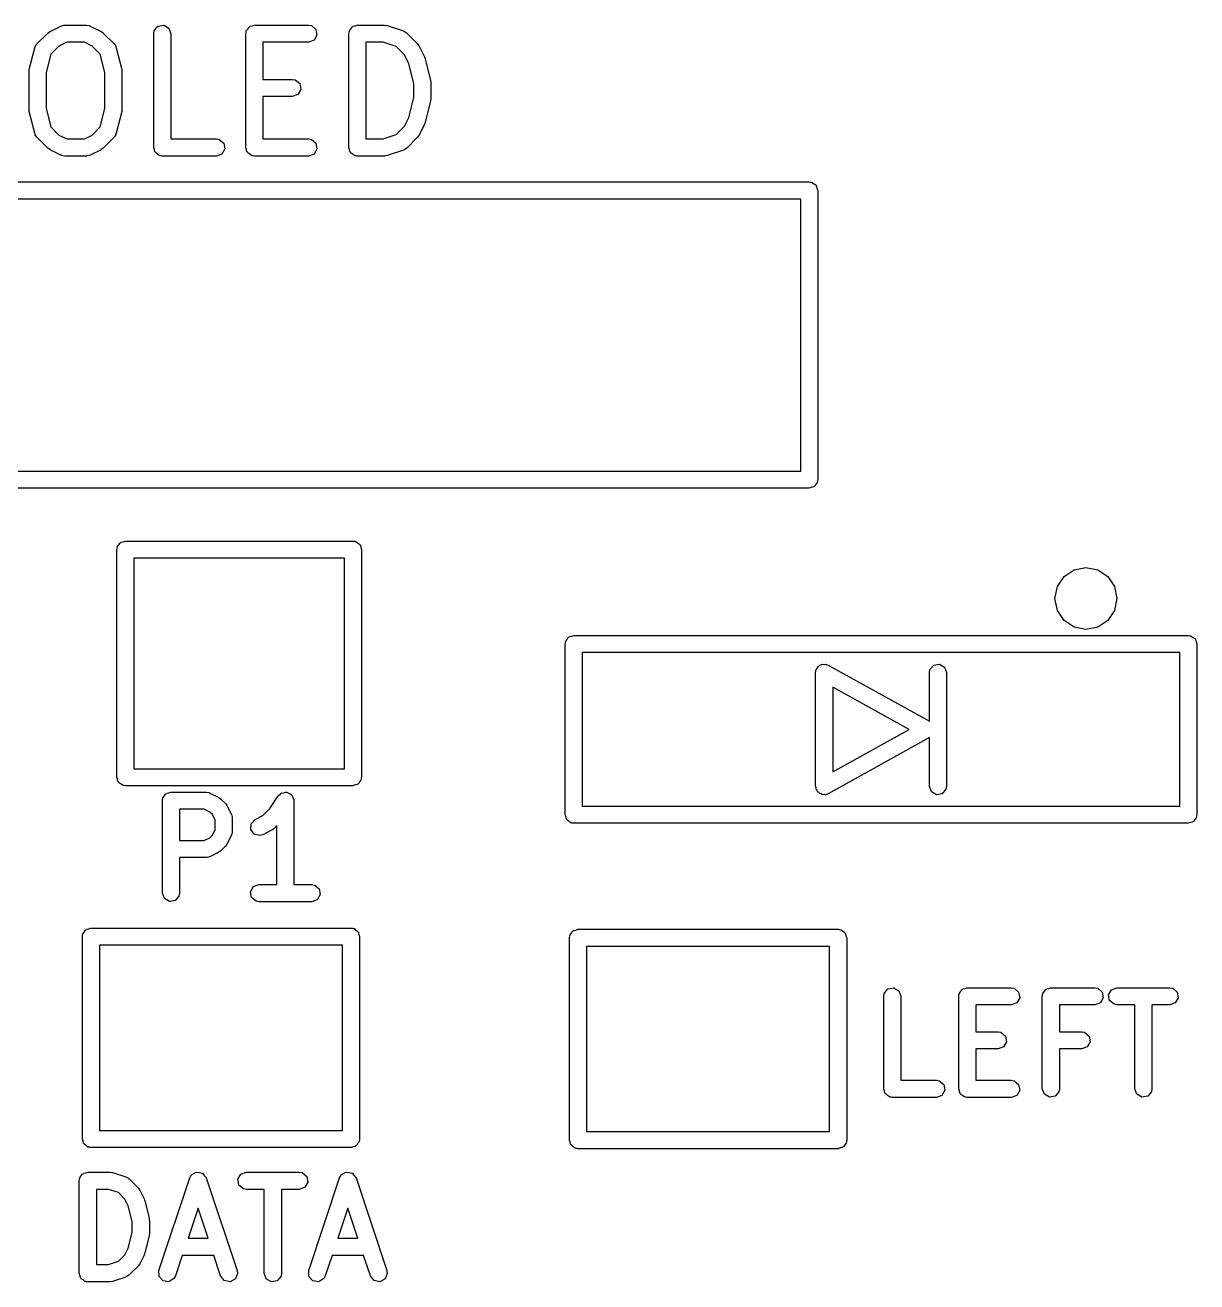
# Model space of a CAD drawing. Extents: x 66 to 223, y -169 to -36.
# Drawn here: x 97.24 to 107.54, y -88.05 to -77.01 of the extents above; entities that cross this region are included whole.
import ezdxf

# ---------------------------------------------------------------- set-up
doc = ezdxf.new("R2010")
doc.units = 0
doc.layers.add('BLACK', color=7, linetype='CONTINUOUS')

msp = doc.modelspace()

# ---------------------------------------------------------------- linework, layer by layer
at = {"layer": 'BLACK', "linetype": 'CONTINUOUS'}
for p, q in [((97.4393, -77.0767), (97.4577, -77.0638)), ((97.4577, -77.0638), (97.4588, -77.0626)), ((97.4588, -77.0626), (97.5541, -77.015)), ((97.5541, -77.015), (97.579, -77.0076)), ((97.579, -77.0076), (97.5834, -77.0086)), ((97.5834, -77.0086), (97.5876, -77.0071)), ((97.5876, -77.0071), (97.7781, -77.0071)), ((97.7781, -77.0071), (97.8038, -77.0116)), ((97.8038, -77.0116), (97.8072, -77.0145)), ((97.8072, -77.0145), (97.8116, -77.015)), ((97.8116, -77.015), (97.9069, -77.0626)), ((97.9069, -77.0626), (97.9249, -77.076)), ((98.3698, -77.0821), (98.3743, -77.0564)), ((98.3743, -77.0564), (98.4073, -77.0171)), ((98.4073, -77.0171), (98.4578, -77.0082)), ((98.4578, -77.0082), (98.5022, -77.0339)), ((98.5022, -77.0339), (98.5198, -77.0821)), ((99.1804, -77.0691), (99.1821, -77.0662)), ((99.181, -77.0723), (99.1804, -77.0691)), ((99.1821, -77.0662), (99.1838, -77.0564)), ((99.1838, -77.0564), (99.1963, -77.0415)), ((99.1963, -77.0415), (99.2061, -77.0246)), ((99.2061, -77.0246), (99.2124, -77.0223)), ((99.2124, -77.0223), (99.2168, -77.0171)), ((99.2168, -77.0171), (99.236, -77.0137)), ((99.236, -77.0137), (99.2543, -77.0071)), ((99.2543, -77.0071), (99.7305, -77.0071)), ((99.7305, -77.0071), (99.7561, -77.0116)), ((99.7561, -77.0116), (99.7954, -77.0446)), ((99.7954, -77.0446), (99.8043, -77.0951)), ((100.085, -77.0691), (100.087, -77.0662)), ((100.086, -77.0723), (100.085, -77.0691)), ((100.087, -77.0662), (100.089, -77.0564)), ((100.089, -77.0564), (100.101, -77.0415)), ((100.101, -77.0415), (100.111, -77.0246)), ((100.111, -77.0246), (100.117, -77.0223)), ((100.117, -77.0223), (100.122, -77.0171)), ((100.122, -77.0171), (100.141, -77.0137)), ((100.141, -77.0137), (100.159, -77.0071)), ((100.159, -77.0071), (100.397, -77.0071)), ((100.397, -77.0071), (100.419, -77.011)), ((100.419, -77.011), (100.421, -77.0109)), ((100.421, -77.0109), (100.564, -77.0585)), ((100.564, -77.0585), (100.587, -77.071)), ((97.335, -77.183), (97.341, -77.1786)), ((97.341, -77.1786), (97.3441, -77.1719)), ((97.3441, -77.1719), (97.4393, -77.0767)), ((97.6053, -77.1571), (97.5368, -77.1913)), ((97.7604, -77.1571), (97.6053, -77.1571)), ((97.8289, -77.1913), (97.7604, -77.1571)), ((97.9249, -77.076), (97.9264, -77.0767)), ((97.9264, -77.0767), (98.0216, -77.1719)), ((98.0216, -77.1719), (98.0365, -77.1932)), ((98.3698, -78.0821), (98.3698, -77.0821)), ((98.5198, -77.0821), (98.5198, -78.0071)), ((99.1793, -77.0821), (99.181, -77.0723)), ((99.1793, -78.0821), (99.1793, -77.0821)), ((99.7305, -77.1571), (99.3293, -77.1571)), ((99.3293, -77.1571), (99.3293, -77.4833)), ((99.7787, -77.1395), (99.7305, -77.1571)), ((99.8043, -77.0951), (99.7787, -77.1395)), ((100.084, -77.0821), (100.086, -77.0723)), ((100.084, -78.0821), (100.084, -77.0821)), ((100.234, -77.1571), (100.234, -78.0071)), ((100.385, -77.1571), (100.234, -77.1571)), ((100.499, -77.1953), (100.385, -77.1571)), ((100.587, -77.071), (100.589, -77.0748)), ((100.589, -77.0748), (100.593, -77.0767)), ((100.593, -77.0767), (100.688, -77.1719)), ((100.688, -77.1719), (100.701, -77.1903)), ((97.2768, -77.3972), (97.3244, -77.2067)), ((97.3244, -77.2067), (97.335, -77.183)), ((97.4649, -77.2633), (97.4245, -77.4246)), ((97.5368, -77.1913), (97.4649, -77.2633)), ((97.9008, -77.2633), (97.8289, -77.1913)), ((97.9412, -77.4246), (97.9008, -77.2633)), ((98.0365, -77.1932), (98.0372, -77.2006)), ((98.0372, -77.2006), (98.0413, -77.2067)), ((98.0413, -77.2067), (98.089, -77.3972)), ((100.574, -77.2694), (100.499, -77.1953)), ((100.612, -77.3464), (100.574, -77.2694)), ((100.701, -77.1903), (100.702, -77.1914)), ((100.702, -77.1914), (100.75, -77.2866)), ((100.75, -77.2866), (100.754, -77.299)), ((97.2745, -77.4154), (97.2771, -77.4007)), ((97.2771, -77.4007), (97.2768, -77.3972)), ((98.089, -77.3972), (98.09, -77.4122)), ((100.655, -77.5199), (100.612, -77.3464)), ((100.754, -77.299), (100.756, -77.302)), ((100.756, -77.302), (100.803, -77.4925)), ((97.2745, -77.7488), (97.2745, -77.4154)), ((97.4245, -77.4246), (97.4245, -77.7395)), ((97.9412, -77.7395), (97.9412, -77.4246)), ((98.09, -77.4122), (98.0912, -77.4154)), ((98.0912, -77.4154), (98.0912, -77.7488)), ((99.3293, -77.4833), (99.5876, -77.4833)), ((99.5876, -77.4833), (99.6133, -77.4878)), ((99.6133, -77.4878), (99.6526, -77.5208)), ((100.803, -77.4925), (100.804, -77.5074)), ((100.804, -77.5074), (100.805, -77.5106)), ((100.805, -77.5106), (100.805, -77.6535)), ((99.6358, -77.6157), (99.5876, -77.6333)), ((99.6615, -77.5713), (99.6358, -77.6157)), ((99.6526, -77.5208), (99.6615, -77.5713)), ((100.655, -77.6443), (100.655, -77.5199)), ((99.5876, -77.6333), (99.3293, -77.6333)), ((99.3293, -77.6333), (99.3293, -78.0071)), ((100.612, -77.8178), (100.655, -77.6443)), ((100.803, -77.6717), (100.756, -77.8622)), ((100.805, -77.6535), (100.803, -77.6683)), ((100.803, -77.6683), (100.803, -77.6717)), ((97.2757, -77.752), (97.2745, -77.7488)), ((97.2768, -77.7669), (97.2757, -77.752)), ((97.3244, -77.9574), (97.2768, -77.7669)), ((97.4245, -77.7395), (97.4649, -77.9009)), ((97.9008, -77.9009), (97.9412, -77.7395)), ((98.089, -77.7669), (98.0413, -77.9574)), ((98.0912, -77.7488), (98.0886, -77.7635)), ((98.0886, -77.7635), (98.089, -77.7669)), ((100.574, -77.8948), (100.612, -77.8178)), ((97.4649, -77.9009), (97.5368, -77.9728)), ((97.8289, -77.9728), (97.9008, -77.9009)), ((100.499, -77.9689), (100.574, -77.8948)), ((100.75, -77.8775), (100.702, -77.9728)), ((100.756, -77.8622), (100.75, -77.874)), ((100.75, -77.874), (100.75, -77.8775)), ((97.3285, -77.9635), (97.3244, -77.9574)), ((97.3292, -77.9709), (97.3285, -77.9635)), ((97.3441, -77.9923), (97.3292, -77.9709)), ((97.4393, -78.0875), (97.3441, -77.9923)), ((97.5368, -77.9728), (97.6053, -78.0071)), ((97.6053, -78.0071), (97.7604, -78.0071)), ((97.7604, -78.0071), (97.8289, -77.9728)), ((98.0216, -77.9923), (97.9264, -78.0875)), ((98.0247, -77.9855), (98.0216, -77.9923)), ((98.0307, -77.9812), (98.0247, -77.9855)), ((98.0413, -77.9574), (98.0307, -77.9812)), ((98.5198, -78.0071), (98.9209, -78.0071)), ((98.9209, -78.0071), (98.9466, -78.0116)), ((98.9466, -78.0116), (98.9859, -78.0446)), ((98.9859, -78.0446), (98.9948, -78.0951)), ((99.3293, -78.0071), (99.7305, -78.0071)), ((99.7305, -78.0071), (99.7561, -78.0116)), ((99.7561, -78.0116), (99.7954, -78.0446)), ((99.7954, -78.0446), (99.8043, -78.0951)), ((100.234, -78.0071), (100.385, -78.0071)), ((100.385, -78.0071), (100.499, -77.9689)), ((100.688, -77.9923), (100.593, -78.0875)), ((100.689, -77.9908), (100.688, -77.9923)), ((100.702, -77.9728), (100.689, -77.9908)), ((97.4408, -78.0882), (97.4393, -78.0875)), ((97.4588, -78.1015), (97.4408, -78.0882)), ((97.5541, -78.1492), (97.4588, -78.1015)), ((97.5585, -78.1497), (97.5541, -78.1492)), ((97.562, -78.1526), (97.5585, -78.1497)), ((97.5876, -78.1571), (97.562, -78.1526)), ((97.7781, -78.1571), (97.5876, -78.1571)), ((97.7823, -78.1555), (97.7781, -78.1571)), ((97.7867, -78.1566), (97.7823, -78.1555)), ((97.8116, -78.1492), (97.7867, -78.1566)), ((97.9069, -78.1015), (97.8116, -78.1492)), ((97.908, -78.1004), (97.9069, -78.1015)), ((97.9264, -78.0875), (97.908, -78.1004)), ((98.3764, -78.1004), (98.3698, -78.0821)), ((98.3798, -78.1196), (98.3764, -78.1004)), ((98.385, -78.1239), (98.3798, -78.1196)), ((98.3873, -78.1303), (98.385, -78.1239)), ((98.4042, -78.14), (98.3873, -78.1303)), ((98.4191, -78.1526), (98.4042, -78.14)), ((98.4288, -78.1543), (98.4191, -78.1526)), ((98.4317, -78.1559), (98.4288, -78.1543)), ((98.435, -78.1554), (98.4317, -78.1559)), ((98.4448, -78.1571), (98.435, -78.1554)), ((98.9209, -78.1571), (98.4448, -78.1571)), ((98.9692, -78.1395), (98.9209, -78.1571)), ((98.9948, -78.0951), (98.9692, -78.1395)), ((99.186, -78.1004), (99.1793, -78.0821)), ((99.1893, -78.1196), (99.186, -78.1004)), ((99.1945, -78.1239), (99.1893, -78.1196)), ((99.1968, -78.1303), (99.1945, -78.1239)), ((99.2137, -78.14), (99.1968, -78.1303)), ((99.2286, -78.1526), (99.2137, -78.14)), ((99.2384, -78.1543), (99.2286, -78.1526)), ((99.2413, -78.1559), (99.2384, -78.1543)), ((99.2445, -78.1554), (99.2413, -78.1559)), ((99.2543, -78.1571), (99.2445, -78.1554)), ((99.7305, -78.1571), (99.2543, -78.1571)), ((99.7787, -78.1395), (99.7305, -78.1571)), ((99.8043, -78.0951), (99.7787, -78.1395)), ((100.091, -78.1004), (100.084, -78.0821)), ((100.094, -78.1196), (100.091, -78.1004)), ((100.099, -78.1239), (100.094, -78.1196)), ((100.102, -78.1303), (100.099, -78.1239)), ((100.118, -78.14), (100.102, -78.1303)), ((100.133, -78.1526), (100.118, -78.14)), ((100.143, -78.1543), (100.133, -78.1526)), ((100.146, -78.1559), (100.143, -78.1543)), ((100.149, -78.1554), (100.146, -78.1559)), ((100.159, -78.1571), (100.149, -78.1554)), ((100.397, -78.1571), (100.159, -78.1571)), ((100.399, -78.1565), (100.397, -78.1571)), ((100.421, -78.1532), (100.399, -78.1565)), ((100.564, -78.1056), (100.421, -78.1532)), ((100.567, -78.1028), (100.564, -78.1056)), ((100.572, -78.1024), (100.567, -78.1028)), ((100.593, -78.0875), (100.572, -78.1024)), ((93.97, -78.3847), (104.13, -78.3847)), ((104.13, -78.3847), (104.14, -78.3864)), ((104.14, -78.3864), (104.143, -78.3858)), ((104.143, -78.3858), (104.146, -78.3875)), ((104.146, -78.3875), (104.156, -78.3892)), ((104.156, -78.3892), (104.171, -78.4017)), ((104.171, -78.4017), (104.187, -78.4115)), ((104.187, -78.4115), (104.19, -78.4179)), ((104.19, -78.4179), (104.195, -78.4222)), ((104.195, -78.4222), (104.198, -78.4414)), ((104.198, -78.4414), (104.205, -78.4597)), ((104.205, -78.4597), (104.205, -80.9997)), ((104.055, -78.5347), (94.045, -78.5347)), ((104.055, -80.9247), (104.055, -78.5347)), ((94.045, -80.9247), (104.055, -80.9247)), ((104.188, -81.0403), (104.178, -81.0572)), ((104.2, -81.0254), (104.188, -81.0403)), ((104.202, -81.0156), (104.2, -81.0254)), ((104.204, -81.0127), (104.202, -81.0156)), ((104.205, -80.9997), (104.203, -81.0094)), ((104.203, -81.0094), (104.204, -81.0127)), ((104.13, -81.0747), (93.97, -81.0747)), ((104.148, -81.068), (104.13, -81.0747)), ((104.167, -81.0647), (104.148, -81.068)), ((104.172, -81.0595), (104.167, -81.0647)), ((104.178, -81.0572), (104.172, -81.0595)), ((98.0487, -81.5988), (98.0504, -81.589)), ((98.0504, -81.589), (98.0629, -81.5741)), ((98.0629, -81.5741), (98.0727, -81.5572)), ((98.0727, -81.5572), (98.079, -81.5549)), ((98.079, -81.5549), (98.0834, -81.5497)), ((98.0834, -81.5497), (98.1026, -81.5464)), ((98.1026, -81.5464), (98.1209, -81.5397)), ((98.1209, -81.5397), (100.121, -81.5397)), ((100.121, -81.5397), (100.131, -81.5414)), ((100.131, -81.5414), (100.134, -81.5408)), ((100.134, -81.5408), (100.137, -81.5425)), ((100.137, -81.5425), (100.147, -81.5442)), ((100.147, -81.5442), (100.161, -81.5567)), ((100.161, -81.5567), (100.178, -81.5665)), ((100.178, -81.5665), (100.181, -81.5729)), ((100.181, -81.5729), (100.186, -81.5772)), ((100.186, -81.5772), (100.189, -81.5964)), ((100.189, -81.5964), (100.196, -81.6147)), ((98.0459, -81.6147), (98.0476, -81.605)), ((98.0459, -83.6147), (98.0459, -81.6147)), ((98.047, -81.6017), (98.0487, -81.5988)), ((98.0476, -81.605), (98.047, -81.6017)), ((98.1959, -81.6897), (98.1959, -83.5397)), ((100.046, -81.6897), (98.1959, -81.6897)), ((100.046, -83.5397), (100.046, -81.6897)), ((100.196, -81.6147), (100.196, -83.6147)), ((106.369, -81.8523), (106.457, -81.7933)), ((106.457, -81.7933), (106.561, -81.7726)), ((106.561, -81.7726), (106.665, -81.7933)), ((106.665, -81.7933), (106.753, -81.8523)), ((106.31, -81.9406), (106.369, -81.8523)), ((106.753, -81.8523), (106.812, -81.9406)), ((106.289, -82.0447), (106.31, -81.9406)), ((106.812, -81.9406), (106.833, -82.0447)), ((106.31, -82.1488), (106.289, -82.0447)), ((106.833, -82.0447), (106.812, -82.1488)), ((106.369, -82.2371), (106.31, -82.1488)), ((106.457, -82.2961), (106.369, -82.2371)), ((106.753, -82.2371), (106.665, -82.2961)), ((106.812, -82.1488), (106.753, -82.2371)), ((106.561, -82.3168), (106.457, -82.2961)), ((106.665, -82.2961), (106.561, -82.3168)), ((101.986, -82.4447), (101.988, -82.435)), ((101.986, -83.9447), (101.986, -82.4447)), ((101.987, -82.4317), (101.989, -82.4288)), ((101.988, -82.435), (101.987, -82.4317)), ((101.989, -82.4288), (101.991, -82.419)), ((101.991, -82.419), (102.003, -82.4041)), ((102.003, -82.4041), (102.013, -82.3872)), ((102.013, -82.3872), (102.019, -82.3849)), ((102.019, -82.3849), (102.023, -82.3797)), ((102.023, -82.3797), (102.043, -82.3764)), ((102.043, -82.3764), (102.061, -82.3697)), ((102.061, -82.3697), (107.461, -82.3697)), ((107.461, -82.3697), (107.471, -82.3714)), ((107.471, -82.3714), (107.474, -82.3708)), ((107.474, -82.3708), (107.477, -82.3725)), ((107.477, -82.3725), (107.487, -82.3742)), ((107.487, -82.3742), (107.502, -82.3867)), ((107.502, -82.3867), (107.518, -82.3965)), ((107.518, -82.3965), (107.521, -82.4029)), ((107.521, -82.4029), (107.526, -82.4072)), ((107.526, -82.4072), (107.529, -82.4264)), ((107.529, -82.4264), (107.536, -82.4447)), ((107.536, -82.4447), (107.536, -83.9447)), ((102.136, -82.5197), (102.136, -83.8697)), ((107.386, -82.5197), (102.136, -82.5197)), ((107.386, -83.8697), (107.386, -82.5197)), ((104.186, -82.6947), (104.191, -82.669)), ((104.186, -83.6947), (104.186, -82.6947)), ((104.191, -82.669), (104.199, -82.6594)), ((104.199, -82.6594), (104.203, -82.6474)), ((104.203, -82.6474), (104.215, -82.6403)), ((104.215, -82.6403), (104.224, -82.6297)), ((104.224, -82.6297), (104.236, -82.6276)), ((104.236, -82.6276), (104.247, -82.6211)), ((104.247, -82.6211), (104.26, -82.6232)), ((104.26, -82.6232), (104.274, -82.6208)), ((104.274, -82.6208), (104.285, -82.6272)), ((104.285, -82.6272), (104.297, -82.6291)), ((104.297, -82.6291), (105.186, -83.1228)), ((105.186, -82.6947), (105.191, -82.669)), ((105.186, -83.1228), (105.186, -82.6947)), ((105.191, -82.669), (105.224, -82.6297)), ((105.224, -82.6297), (105.274, -82.6208)), ((105.274, -82.6208), (105.318, -82.6465)), ((105.318, -82.6465), (105.336, -82.6947)), ((105.336, -82.6947), (105.336, -83.6947)), ((105.007, -83.1947), (104.336, -82.8222)), ((104.336, -82.8222), (104.336, -83.5672)), ((104.336, -83.5672), (105.007, -83.1947)), ((105.186, -83.2666), (104.297, -83.7603)), ((105.186, -83.6947), (105.186, -83.2666)), ((98.1959, -83.5397), (100.046, -83.5397)), ((98.0526, -83.633), (98.0459, -83.6147)), ((98.0559, -83.6522), (98.0526, -83.633)), ((98.0611, -83.6565), (98.0559, -83.6522)), ((98.0634, -83.6629), (98.0611, -83.6565)), ((98.0803, -83.6727), (98.0634, -83.6629)), ((98.0952, -83.6852), (98.0803, -83.6727)), ((98.105, -83.6869), (98.0952, -83.6852)), ((98.1079, -83.6886), (98.105, -83.6869)), ((98.1112, -83.688), (98.1079, -83.6886)), ((98.1209, -83.6897), (98.1112, -83.688)), ((100.121, -83.6897), (98.1209, -83.6897)), ((100.139, -83.683), (100.121, -83.6897)), ((100.158, -83.6797), (100.139, -83.683)), ((100.163, -83.6745), (100.158, -83.6797)), ((100.169, -83.6722), (100.163, -83.6745)), ((100.179, -83.6553), (100.169, -83.6722)), ((100.191, -83.6404), (100.179, -83.6553)), ((100.193, -83.6306), (100.191, -83.6404)), ((100.195, -83.6277), (100.193, -83.6306)), ((100.196, -83.6147), (100.194, -83.6244)), ((100.194, -83.6244), (100.195, -83.6277)), ((98.4471, -83.8076), (98.4488, -83.8047)), ((98.4488, -83.8047), (98.4505, -83.7949)), ((98.4505, -83.7949), (98.463, -83.78)), ((98.463, -83.78), (98.4728, -83.7631)), ((98.4728, -83.7631), (98.4791, -83.7608)), ((98.4791, -83.7608), (98.4835, -83.7556)), ((98.4835, -83.7556), (98.5027, -83.7523)), ((98.5027, -83.7523), (98.521, -83.7456)), ((98.521, -83.7456), (98.8306, -83.7456)), ((98.8306, -83.7456), (98.8563, -83.7501)), ((98.8563, -83.7501), (98.8597, -83.753)), ((98.8597, -83.753), (98.8641, -83.7535)), ((98.8641, -83.7535), (98.9416, -83.7922)), ((98.9416, -83.7922), (98.9596, -83.8056)), ((99.3916, -83.8889), (99.4649, -83.779)), ((99.4649, -83.779), (99.4829, -83.7602)), ((99.4829, -83.7602), (99.487, -83.759)), ((99.487, -83.759), (99.4898, -83.7556)), ((99.4898, -83.7556), (99.5112, -83.7519)), ((99.5112, -83.7519), (99.5321, -83.7458)), ((99.5321, -83.7458), (99.5361, -83.7475)), ((99.5361, -83.7475), (99.5403, -83.7467)), ((99.5403, -83.7467), (99.5592, -83.7576)), ((99.5592, -83.7576), (99.5791, -83.7664)), ((99.5791, -83.7664), (99.581, -83.7702)), ((99.581, -83.7702), (99.5848, -83.7724)), ((99.5848, -83.7724), (99.5922, -83.7928)), ((99.5922, -83.7928), (99.6018, -83.8124)), ((104.19, -83.7066), (104.186, -83.6947)), ((104.19, -83.7192), (104.19, -83.7066)), ((104.199, -83.7299), (104.19, -83.7192)), ((104.204, -83.7429), (104.199, -83.7299)), ((104.214, -83.7492), (104.204, -83.7429)), ((104.222, -83.759), (104.214, -83.7492)), ((104.236, -83.7616), (104.222, -83.759)), ((104.248, -83.7686), (104.236, -83.7616)), ((104.26, -83.7664), (104.248, -83.7686)), ((104.273, -83.7688), (104.26, -83.7664)), ((104.297, -83.7603), (104.273, -83.7688)), ((105.204, -83.7429), (105.186, -83.6947)), ((105.248, -83.7686), (105.204, -83.7429)), ((105.298, -83.7597), (105.248, -83.7686)), ((105.331, -83.7204), (105.298, -83.7597)), ((105.336, -83.6947), (105.331, -83.7204)), ((98.446, -83.8206), (98.4477, -83.8109)), ((98.446, -84.6334), (98.446, -83.8206)), ((98.4477, -83.8109), (98.4471, -83.8076)), ((98.596, -83.8956), (98.596, -84.1713)), ((98.8129, -83.8956), (98.596, -83.8956)), ((98.8636, -83.9209), (98.8129, -83.8956)), ((98.9596, -83.8056), (98.961, -83.8063)), ((98.961, -83.8063), (98.9998, -83.845)), ((98.9998, -83.845), (99.0126, -83.8633)), ((99.0126, -83.8633), (99.0138, -83.8645)), ((99.0138, -83.8645), (99.0525, -83.9419)), ((99.3281, -83.9525), (99.3916, -83.8889)), ((99.6018, -83.8124), (99.6008, -83.8165)), ((99.6008, -83.8165), (99.6023, -83.8206)), ((99.6023, -83.8206), (99.6023, -84.5584)), ((102.136, -83.8697), (107.386, -83.8697)), ((98.8851, -83.9424), (98.8636, -83.9209)), ((98.9104, -83.9931), (98.8851, -83.9424)), ((98.9104, -84.0738), (98.9104, -83.9931)), ((99.0525, -83.9419), (99.0599, -83.9668)), ((99.0599, -83.9668), (99.0589, -83.9712)), ((99.0589, -83.9712), (99.0604, -83.9754)), ((99.0604, -83.9754), (99.0604, -84.0915)), ((99.2232, -84.0742), (99.2263, -84.023)), ((99.2263, -84.023), (99.2615, -83.9857)), ((99.2615, -83.9857), (99.3281, -83.9525)), ((101.993, -83.963), (101.986, -83.9447)), ((101.996, -83.9822), (101.993, -83.963)), ((102.001, -83.9865), (101.996, -83.9822)), ((102.004, -83.9929), (102.001, -83.9865)), ((102.02, -84.0027), (102.004, -83.9929)), ((102.035, -84.0152), (102.02, -84.0027)), ((102.045, -84.0169), (102.035, -84.0152)), ((102.048, -84.0186), (102.045, -84.0169)), ((102.051, -84.018), (102.048, -84.0186)), ((102.061, -84.0197), (102.051, -84.018)), ((107.461, -84.0197), (102.061, -84.0197)), ((107.479, -84.013), (107.461, -84.0197)), ((107.498, -84.0097), (107.479, -84.013)), ((107.503, -84.0045), (107.498, -84.0097)), ((107.509, -84.0022), (107.503, -84.0045)), ((107.519, -83.9853), (107.509, -84.0022)), ((107.531, -83.9704), (107.519, -83.9853)), ((107.533, -83.9606), (107.531, -83.9704)), ((107.535, -83.9577), (107.533, -83.9606)), ((107.536, -83.9447), (107.534, -83.9544)), ((107.534, -83.9544), (107.535, -83.9577)), ((98.8636, -84.146), (98.8851, -84.1245)), ((98.8851, -84.1245), (98.9104, -84.0738)), ((99.0525, -84.1251), (99.0138, -84.2025)), ((99.053, -84.1206), (99.0525, -84.1251)), ((99.0559, -84.1172), (99.053, -84.1206)), ((99.0604, -84.0915), (99.0559, -84.1172)), ((99.2537, -84.1154), (99.2232, -84.0742)), ((99.3036, -84.1273), (99.2537, -84.1154)), ((99.3286, -84.1199), (99.3036, -84.1273)), ((99.406, -84.0812), (99.3286, -84.1199)), ((99.4071, -84.08), (99.406, -84.0812)), ((99.4255, -84.0672), (99.4071, -84.08)), ((99.4523, -84.0404), (99.4255, -84.0672)), ((99.4523, -84.5584), (99.4523, -84.0404)), ((98.596, -84.1713), (98.8129, -84.1713)), ((98.8129, -84.1713), (98.8636, -84.146)), ((98.9998, -84.222), (98.961, -84.2607)), ((99.0004, -84.2205), (98.9998, -84.222)), ((99.0138, -84.2025), (99.0004, -84.2205)), ((98.8306, -84.3213), (98.596, -84.3213)), ((98.596, -84.3213), (98.596, -84.6334)), ((98.8348, -84.3198), (98.8306, -84.3213)), ((98.8392, -84.3209), (98.8348, -84.3198)), ((98.8642, -84.3134), (98.8392, -84.3209)), ((98.9416, -84.2747), (98.8642, -84.3134)), ((98.9427, -84.2735), (98.9416, -84.2747)), ((98.961, -84.2607), (98.9427, -84.2735)), ((99.2212, -84.6204), (99.2469, -84.5759)), ((99.2469, -84.5759), (99.2951, -84.5584)), ((99.2951, -84.5584), (99.4523, -84.5584)), ((99.6023, -84.5584), (99.7595, -84.5584)), ((99.7595, -84.5584), (99.7852, -84.5629)), ((99.7852, -84.5629), (99.8245, -84.5959)), ((98.4635, -84.6816), (98.446, -84.6334)), ((98.508, -84.7073), (98.4635, -84.6816)), ((98.5915, -84.6591), (98.5585, -84.6984)), ((98.596, -84.6334), (98.5915, -84.6591)), ((99.2301, -84.6709), (99.2212, -84.6204)), ((99.2694, -84.7039), (99.2301, -84.6709)), ((99.8334, -84.6464), (99.8077, -84.6909)), ((99.8245, -84.5959), (99.8334, -84.6464)), ((98.5585, -84.6984), (98.508, -84.7073)), ((99.2951, -84.7084), (99.2694, -84.7039)), ((99.7595, -84.7084), (99.2951, -84.7084)), ((99.8077, -84.6909), (99.7595, -84.7084)), ((97.7429, -85.0157), (97.7446, -85.006)), ((97.7429, -86.7937), (97.7429, -85.0157)), ((97.744, -85.0027), (97.7457, -84.9998)), ((97.7446, -85.006), (97.744, -85.0027)), ((97.7457, -84.9998), (97.7474, -84.99)), ((97.7474, -84.99), (97.7599, -84.9751)), ((97.7599, -84.9751), (97.7697, -84.9582)), ((97.7697, -84.9582), (97.776, -84.9559)), ((97.776, -84.9559), (97.7804, -84.9507)), ((97.7804, -84.9507), (97.7996, -84.9474)), ((97.7996, -84.9474), (97.8179, -84.9407)), ((97.8179, -84.9407), (100.104, -84.9407)), ((100.104, -84.9407), (100.114, -84.9424)), ((100.114, -84.9424), (100.117, -84.9418)), ((100.117, -84.9418), (100.12, -84.9435)), ((100.12, -84.9435), (100.13, -84.9452)), ((100.13, -84.9452), (100.144, -84.9577)), ((100.144, -84.9577), (100.161, -84.9675)), ((100.161, -84.9675), (100.164, -84.9738)), ((100.164, -84.9738), (100.169, -84.9782)), ((100.169, -84.9782), (100.172, -84.9974)), ((100.172, -84.9974), (100.179, -85.0157)), ((100.179, -85.0157), (100.179, -86.7937)), ((102.023, -85.0257), (102.025, -85.016)), ((102.024, -85.0127), (102.026, -85.0098)), ((102.025, -85.016), (102.024, -85.0127)), ((102.026, -85.0098), (102.028, -85)), ((102.028, -85), (102.04, -84.9851)), ((102.04, -84.9851), (102.05, -84.9682)), ((102.05, -84.9682), (102.056, -84.9659)), ((102.056, -84.9659), (102.06, -84.9607)), ((102.06, -84.9607), (102.08, -84.9574)), ((102.08, -84.9574), (102.098, -84.9507)), ((102.098, -84.9507), (104.384, -84.9507)), ((104.384, -84.9507), (104.394, -84.9524)), ((104.394, -84.9524), (104.397, -84.9518)), ((104.397, -84.9518), (104.4, -84.9535)), ((104.4, -84.9535), (104.41, -84.9552)), ((104.41, -84.9552), (104.425, -84.9677)), ((104.425, -84.9677), (104.441, -84.9775)), ((104.441, -84.9775), (104.444, -84.9838)), ((104.444, -84.9838), (104.449, -84.9882)), ((104.449, -84.9882), (104.452, -85.0074)), ((104.452, -85.0074), (104.459, -85.0257)), ((97.8929, -85.0907), (97.8929, -86.7187)), ((100.029, -85.0907), (97.8929, -85.0907)), ((100.029, -86.7187), (100.029, -85.0907)), ((102.023, -86.8037), (102.023, -85.0257)), ((102.173, -85.1007), (102.173, -86.7287)), ((104.309, -85.1007), (102.173, -85.1007)), ((104.309, -86.7287), (104.309, -85.1007)), ((104.459, -85.0257), (104.459, -86.8037)), ((104.785, -85.5396), (104.789, -85.5139)), ((104.785, -86.3524), (104.785, -85.5396)), ((104.789, -85.5139), (104.822, -85.4746)), ((104.822, -85.4746), (104.873, -85.4657)), ((104.873, -85.4657), (104.917, -85.4914)), ((104.917, -85.4914), (104.935, -85.5396)), ((104.935, -85.5396), (104.935, -86.2774)), ((105.443, -85.5396), (105.445, -85.5299)), ((105.443, -86.3524), (105.443, -85.5396)), ((105.444, -85.5266), (105.446, -85.5237)), ((105.445, -85.5299), (105.444, -85.5266)), ((105.446, -85.5237), (105.447, -85.5139)), ((105.447, -85.5139), (105.46, -85.499)), ((105.46, -85.499), (105.47, -85.4821)), ((105.47, -85.4821), (105.476, -85.4798)), ((105.476, -85.4798), (105.48, -85.4746)), ((105.48, -85.4746), (105.5, -85.4713)), ((105.5, -85.4713), (105.518, -85.4646)), ((105.518, -85.4646), (105.905, -85.4646)), ((105.905, -85.4646), (105.931, -85.4691)), ((105.931, -85.4691), (105.97, -85.5021)), ((105.979, -85.5526), (105.953, -85.5971)), ((105.97, -85.5021), (105.979, -85.5526)), ((106.178, -85.5396), (106.18, -85.5299)), ((106.178, -86.3524), (106.178, -85.5396)), ((106.179, -85.5266), (106.181, -85.5237)), ((106.18, -85.5299), (106.179, -85.5266)), ((106.181, -85.5237), (106.183, -85.5139)), ((106.183, -85.5139), (106.195, -85.499)), ((106.195, -85.499), (106.205, -85.4821)), ((106.205, -85.4821), (106.211, -85.4798)), ((106.211, -85.4798), (106.216, -85.4746)), ((106.216, -85.4746), (106.235, -85.4713)), ((106.235, -85.4713), (106.253, -85.4646)), ((106.253, -85.4646), (106.64, -85.4646)), ((106.64, -85.4646), (106.666, -85.4691)), ((106.666, -85.4691), (106.705, -85.5021)), ((106.714, -85.5526), (106.688, -85.5971)), ((106.705, -85.5021), (106.714, -85.5526)), ((106.76, -85.5266), (106.786, -85.4821)), ((106.769, -85.5771), (106.76, -85.5266)), ((106.786, -85.4821), (106.834, -85.4646)), ((106.834, -85.4646), (107.298, -85.4646)), ((107.298, -85.4646), (107.324, -85.4691)), ((107.324, -85.4691), (107.363, -85.5021)), ((107.372, -85.5526), (107.346, -85.5971)), ((107.363, -85.5021), (107.372, -85.5526)), ((105.905, -85.6146), (105.593, -85.6146)), ((105.593, -85.6146), (105.593, -85.8516)), ((105.953, -85.5971), (105.905, -85.6146)), ((106.64, -85.6146), (106.328, -85.6146)), ((106.328, -85.6146), (106.328, -85.8516)), ((106.688, -85.5971), (106.64, -85.6146)), ((106.808, -85.6101), (106.769, -85.5771)), ((106.834, -85.6146), (106.808, -85.6101)), ((106.991, -85.6146), (106.834, -85.6146)), ((106.991, -86.3524), (106.991, -85.6146)), ((107.298, -85.6146), (107.141, -85.6146)), ((107.141, -85.6146), (107.141, -86.3524)), ((107.346, -85.5971), (107.298, -85.6146)), ((105.593, -85.8516), (105.789, -85.8516)), ((105.789, -85.8516), (105.814, -85.8562)), ((105.814, -85.8562), (105.854, -85.8891)), ((105.854, -85.8891), (105.863, -85.9397)), ((106.328, -85.8516), (106.524, -85.8516)), ((106.524, -85.8516), (106.55, -85.8562)), ((106.55, -85.8562), (106.589, -85.8891)), ((106.589, -85.8891), (106.598, -85.9397)), ((105.789, -86.0016), (105.593, -86.0016)), ((105.593, -86.0016), (105.593, -86.2774)), ((105.837, -85.9841), (105.789, -86.0016)), ((105.863, -85.9397), (105.837, -85.9841)), ((106.524, -86.0016), (106.328, -86.0016)), ((106.328, -86.0016), (106.328, -86.3524)), ((106.572, -85.9841), (106.524, -86.0016)), ((106.598, -85.9397), (106.572, -85.9841)), ((104.935, -86.2774), (105.247, -86.2774)), ((105.247, -86.2774), (105.273, -86.2819)), ((105.273, -86.2819), (105.312, -86.3149)), ((105.312, -86.3149), (105.321, -86.3654)), ((105.593, -86.2774), (105.905, -86.2774)), ((105.905, -86.2774), (105.931, -86.2819)), ((105.931, -86.2819), (105.97, -86.3149)), ((105.97, -86.3149), (105.979, -86.3654)), ((104.792, -86.3707), (104.785, -86.3524)), ((104.795, -86.3899), (104.792, -86.3707)), ((104.8, -86.3942), (104.795, -86.3899)), ((104.802, -86.4006), (104.8, -86.3942)), ((104.819, -86.4104), (104.802, -86.4006)), ((104.834, -86.4229), (104.819, -86.4104)), ((104.844, -86.4246), (104.834, -86.4229)), ((104.847, -86.4263), (104.844, -86.4246)), ((104.85, -86.4257), (104.847, -86.4263)), ((104.86, -86.4274), (104.85, -86.4257)), ((105.247, -86.4274), (104.86, -86.4274)), ((105.295, -86.4099), (105.247, -86.4274)), ((105.321, -86.3654), (105.295, -86.4099)), ((105.45, -86.3707), (105.443, -86.3524)), ((105.453, -86.3899), (105.45, -86.3707)), ((105.458, -86.3942), (105.453, -86.3899)), ((105.46, -86.4006), (105.458, -86.3942)), ((105.477, -86.4104), (105.46, -86.4006)), ((105.492, -86.4229), (105.477, -86.4104)), ((105.502, -86.4246), (105.492, -86.4229)), ((105.505, -86.4263), (105.502, -86.4246)), ((105.508, -86.4257), (105.505, -86.4263)), ((105.518, -86.4274), (105.508, -86.4257)), ((105.905, -86.4274), (105.518, -86.4274)), ((105.953, -86.4099), (105.905, -86.4274)), ((105.979, -86.3654), (105.953, -86.4099)), ((106.196, -86.4006), (106.178, -86.3524)), ((106.24, -86.4263), (106.196, -86.4006)), ((106.291, -86.4174), (106.24, -86.4263)), ((106.324, -86.3781), (106.291, -86.4174)), ((106.328, -86.3524), (106.324, -86.3781)), ((107.009, -86.4006), (106.991, -86.3524)), ((107.053, -86.4263), (107.009, -86.4006)), ((107.104, -86.4174), (107.053, -86.4263)), ((107.137, -86.3781), (107.104, -86.4174)), ((107.141, -86.3524), (107.137, -86.3781)), ((97.8929, -86.7187), (100.029, -86.7187)), ((102.173, -86.7287), (104.309, -86.7287)), ((97.7496, -86.812), (97.7429, -86.7937)), ((97.7529, -86.8312), (97.7496, -86.812)), ((97.7581, -86.8355), (97.7529, -86.8312)), ((97.7604, -86.8419), (97.7581, -86.8355)), ((97.7773, -86.8517), (97.7604, -86.8419)), ((97.7922, -86.8642), (97.7773, -86.8517)), ((97.802, -86.8659), (97.7922, -86.8642)), ((97.8049, -86.8676), (97.802, -86.8659)), ((97.8082, -86.867), (97.8049, -86.8676)), ((97.8179, -86.8687), (97.8082, -86.867)), ((100.104, -86.8687), (97.8179, -86.8687)), ((100.122, -86.862), (100.104, -86.8687)), ((100.141, -86.8587), (100.122, -86.862)), ((100.146, -86.8535), (100.141, -86.8587)), ((100.152, -86.8512), (100.146, -86.8535)), ((100.162, -86.8343), (100.152, -86.8512)), ((100.174, -86.8194), (100.162, -86.8343)), ((100.176, -86.8096), (100.174, -86.8194)), ((100.178, -86.8067), (100.176, -86.8096)), ((100.179, -86.7937), (100.177, -86.8034)), ((100.177, -86.8034), (100.178, -86.8067)), ((102.03, -86.822), (102.023, -86.8037)), ((102.033, -86.8412), (102.03, -86.822)), ((102.038, -86.8456), (102.033, -86.8412)), ((102.041, -86.8519), (102.038, -86.8456)), ((102.057, -86.8617), (102.041, -86.8519)), ((102.072, -86.8742), (102.057, -86.8617)), ((102.082, -86.8759), (102.072, -86.8742)), ((102.085, -86.8776), (102.082, -86.8759)), ((102.088, -86.877), (102.085, -86.8776)), ((102.098, -86.8787), (102.088, -86.877)), ((104.384, -86.8787), (102.098, -86.8787)), ((104.402, -86.872), (104.384, -86.8787)), ((104.421, -86.8687), (104.402, -86.872)), ((104.426, -86.8635), (104.421, -86.8687)), ((104.432, -86.8612), (104.426, -86.8635)), ((104.442, -86.8443), (104.432, -86.8612)), ((104.454, -86.8294), (104.442, -86.8443)), ((104.456, -86.8196), (104.454, -86.8294)), ((104.458, -86.8167), (104.456, -86.8196)), ((104.459, -86.8037), (104.457, -86.8134)), ((104.457, -86.8134), (104.458, -86.8167)), ((97.7328, -87.1184), (97.7427, -87.1012)), ((97.7427, -87.1012), (97.7492, -87.0989)), ((97.7492, -87.0989), (97.7536, -87.0936)), ((97.7536, -87.0936), (97.7731, -87.0902)), ((97.7731, -87.0902), (97.7917, -87.0834)), ((97.7917, -87.0834), (97.9852, -87.0834)), ((97.9852, -87.0834), (98.0076, -87.0874)), ((98.0076, -87.0874), (98.0093, -87.0873)), ((98.0093, -87.0873), (98.1254, -87.126)), ((98.687, -87.1355), (98.6996, -87.1122)), ((98.6996, -87.1122), (98.7015, -87.1111)), ((98.7015, -87.1111), (98.7023, -87.109)), ((98.7023, -87.109), (98.7235, -87.0976)), ((98.7235, -87.0976), (98.744, -87.0849)), ((98.744, -87.0849), (98.7462, -87.0853)), ((98.7462, -87.0853), (98.7481, -87.0842)), ((98.7481, -87.0842), (98.7718, -87.0891)), ((98.7718, -87.0891), (98.7956, -87.0926)), ((98.7956, -87.0926), (98.7971, -87.0942)), ((98.7971, -87.0942), (98.7992, -87.0947)), ((98.7992, -87.0947), (98.8142, -87.1136)), ((98.8142, -87.1136), (98.8302, -87.1316)), ((99.11, -87.1464), (99.1361, -87.1012)), ((99.1361, -87.1012), (99.1851, -87.0834)), ((99.1851, -87.0834), (99.6495, -87.0834)), ((99.6495, -87.0834), (99.6756, -87.088)), ((99.6756, -87.088), (99.7155, -87.1215)), ((100.003, -87.1355), (100.016, -87.1122)), ((100.016, -87.1122), (100.017, -87.1111)), ((100.017, -87.1111), (100.018, -87.109)), ((100.018, -87.109), (100.039, -87.0976)), ((100.039, -87.0976), (100.06, -87.0849)), ((100.06, -87.0849), (100.062, -87.0853)), ((100.062, -87.0853), (100.064, -87.0842)), ((100.064, -87.0842), (100.088, -87.0891)), ((100.088, -87.0891), (100.112, -87.0926)), ((100.112, -87.0926), (100.113, -87.0942)), ((100.113, -87.0942), (100.115, -87.0947)), ((100.115, -87.0947), (100.13, -87.1136)), ((100.13, -87.1136), (100.146, -87.1316)), ((97.7155, -87.1596), (97.7172, -87.1497)), ((97.7155, -87.9724), (97.7155, -87.1596)), ((97.7167, -87.1464), (97.7183, -87.1434)), ((97.7172, -87.1497), (97.7167, -87.1464)), ((97.7183, -87.1434), (97.7201, -87.1335)), ((97.7201, -87.1335), (97.7328, -87.1184)), ((98.1254, -87.126), (98.1487, -87.1386)), ((98.1487, -87.1386), (98.1511, -87.1425)), ((98.1511, -87.1425), (98.1552, -87.1444)), ((98.1552, -87.1444), (98.2326, -87.2218)), ((98.2326, -87.2218), (98.2457, -87.2405)), ((98.4161, -87.9483), (98.687, -87.1355)), ((98.8302, -87.1316), (98.8302, -87.1338)), ((98.8302, -87.1338), (98.8316, -87.1355)), ((98.8316, -87.1355), (99.1025, -87.9483)), ((99.1191, -87.1977), (99.11, -87.1464)), ((99.159, -87.2312), (99.1191, -87.1977)), ((99.6985, -87.218), (99.6495, -87.2358)), ((99.7246, -87.1728), (99.6985, -87.218)), ((99.7155, -87.1215), (99.7246, -87.1728)), ((99.7321, -87.9483), (100.003, -87.1355)), ((100.146, -87.1316), (100.146, -87.1338)), ((100.146, -87.1338), (100.148, -87.1355)), ((100.148, -87.1355), (100.418, -87.9483)), ((97.8679, -87.2358), (97.8679, -87.8962)), ((97.9729, -87.2358), (97.8679, -87.2358)), ((98.0602, -87.2649), (97.9729, -87.2358)), ((98.1161, -87.3208), (98.0602, -87.2649)), ((98.1456, -87.3797), (98.1161, -87.3208)), ((98.2457, -87.2405), (98.2469, -87.2416)), ((98.2469, -87.2416), (98.2856, -87.319)), ((98.2856, -87.319), (98.2894, -87.3316)), ((98.2894, -87.3316), (98.2914, -87.3346)), ((98.2914, -87.3346), (98.3301, -87.4895)), ((99.1851, -87.2358), (99.159, -87.2312)), ((99.3411, -87.2358), (99.1851, -87.2358)), ((99.3411, -87.9724), (99.3411, -87.2358)), ((99.6495, -87.2358), (99.4935, -87.2358)), ((99.4935, -87.2358), (99.4935, -87.9724)), ((98.18, -87.5173), (98.1456, -87.3797)), ((98.7593, -87.4006), (98.6715, -87.664)), ((98.8471, -87.664), (98.7593, -87.4006)), ((100.075, -87.4006), (99.9875, -87.664)), ((100.163, -87.664), (100.075, -87.4006)), ((98.18, -87.6147), (98.18, -87.5173)), ((98.3301, -87.4895), (98.3312, -87.5046)), ((98.3312, -87.5046), (98.3324, -87.5079)), ((98.3324, -87.5079), (98.3324, -87.624)), ((98.1456, -87.7523), (98.18, -87.6147)), ((98.3301, -87.6425), (98.2914, -87.7974)), ((98.3324, -87.624), (98.3297, -87.639)), ((98.3297, -87.639), (98.3301, -87.6425)), ((98.6715, -87.664), (98.8471, -87.664)), ((99.9875, -87.664), (100.163, -87.664)), ((98.1161, -87.8111), (98.1456, -87.7523)), ((97.9729, -87.8962), (98.0602, -87.8671)), ((98.0602, -87.8671), (98.1161, -87.8111)), ((98.2856, -87.8129), (98.2469, -87.8904)), ((98.286, -87.8094), (98.2856, -87.8129)), ((98.2914, -87.7974), (98.286, -87.8094)), ((98.6207, -87.8164), (98.5607, -87.9965)), ((98.8979, -87.8164), (98.6207, -87.8164)), ((98.958, -87.9965), (98.8979, -87.8164)), ((99.9367, -87.8164), (99.8766, -87.9965)), ((100.214, -87.8164), (99.9367, -87.8164)), ((100.274, -87.9965), (100.214, -87.8164)), ((97.7223, -87.991), (97.7155, -87.9724)), ((97.7257, -88.0105), (97.7223, -87.991)), ((97.8679, -87.8962), (97.9729, -87.8962)), ((98.1552, -87.9876), (98.1335, -88.0028)), ((98.2326, -87.9102), (98.1552, -87.9876)), ((98.2333, -87.9087), (98.2326, -87.9102)), ((98.2469, -87.8904), (98.2333, -87.9087)), ((98.4175, -88.0004), (98.4161, -87.9483)), ((98.4521, -88.0394), (98.4175, -88.0004)), ((98.5607, -87.9965), (98.5481, -88.0198)), ((98.9904, -88.0373), (98.958, -87.9965)), ((99.1064, -87.9745), (99.0873, -88.023)), ((99.1025, -87.9483), (99.1064, -87.9745)), ((99.3589, -88.0214), (99.3411, -87.9724)), ((99.4889, -87.9985), (99.4554, -88.0384)), ((99.4935, -87.9724), (99.4889, -87.9985)), ((99.7335, -88.0004), (99.7321, -87.9483)), ((99.7681, -88.0394), (99.7335, -88.0004)), ((99.8766, -87.9965), (99.864, -88.0198)), ((100.306, -88.0373), (100.274, -87.9965)), ((100.422, -87.9745), (100.403, -88.023)), ((100.418, -87.9483), (100.422, -87.9745)), ((97.731, -88.0149), (97.7257, -88.0105)), ((97.7333, -88.0214), (97.731, -88.0149)), ((97.7505, -88.0313), (97.7333, -88.0214)), ((97.7656, -88.044), (97.7505, -88.0313)), ((97.7755, -88.0458), (97.7656, -88.044)), ((97.7785, -88.0474), (97.7755, -88.0458)), ((97.7818, -88.0469), (97.7785, -88.0474)), ((97.7917, -88.0486), (97.7818, -88.0469)), ((97.9852, -88.0486), (97.7917, -88.0486)), ((97.9868, -88.048), (97.9852, -88.0486)), ((98.0093, -88.0447), (97.9868, -88.048)), ((98.1254, -88.006), (98.0093, -88.0447)), ((98.129, -88.0031), (98.1254, -88.006)), ((98.1335, -88.0028), (98.129, -88.0031)), ((98.5037, -88.0471), (98.4521, -88.0394)), ((98.5481, -88.0198), (98.5037, -88.0471)), ((99.0414, -88.0478), (98.9904, -88.0373)), ((99.0873, -88.023), (99.0414, -88.0478)), ((99.4041, -88.0474), (99.3589, -88.0214)), ((99.4554, -88.0384), (99.4041, -88.0474)), ((99.8196, -88.0471), (99.7681, -88.0394)), ((99.864, -88.0198), (99.8196, -88.0471)), ((100.357, -88.0478), (100.306, -88.0373)), ((100.403, -88.023), (100.357, -88.0478))]:
    msp.add_line(p, q, dxfattribs=at)

doc.saveas('drawing.dxf')
